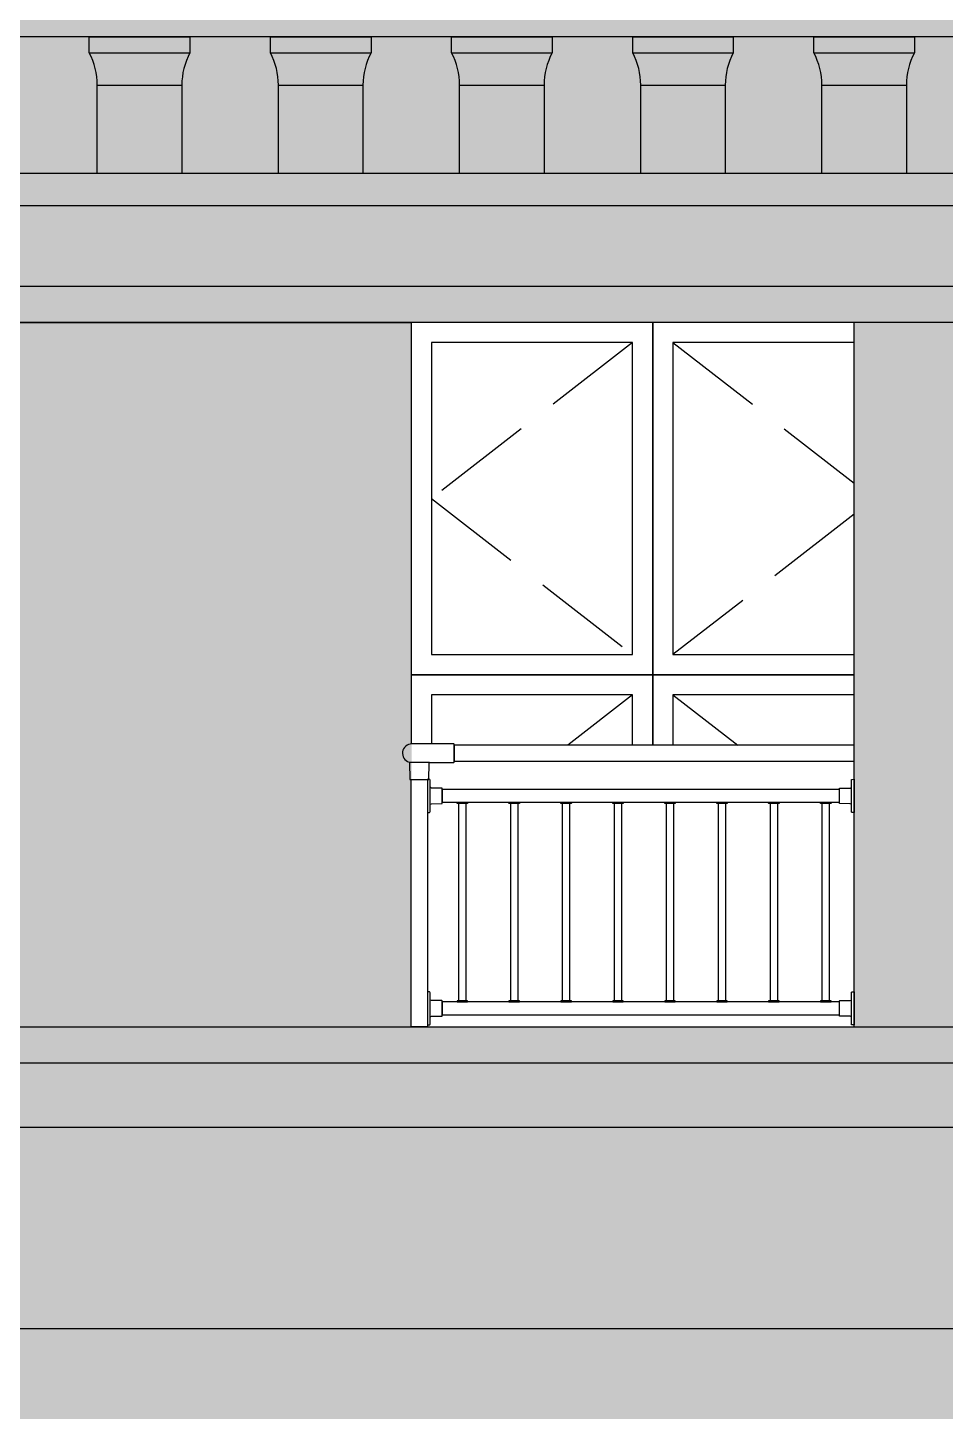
# Model space of a CAD drawing. Extents: x -12446 to 284554, y -295110 to 165007.
# Drawn here: x 20551 to 22830, y -250024 to -246587 of the extents above; entities that cross this region are included whole.
import ezdxf

# ---------------------------------------------------------------- set-up
doc = ezdxf.new("R2010")
doc.units = 0
doc.header["$LTSCALE"] = 1000
doc.linetypes.add('AX-14-E$0$AX-85-M02$0$DASH', pattern=[0.35, 0.25, -0.1])
doc.linetypes.add('AX-14-E$0$DOTE', pattern=[2.4200000000000004, 2, -0.2, 0.02, -0.2])
doc.layers.get('0').update_dxf_attribs({"linetype": 'CONTINUOUS'})
for name, color, linetype in [('A-Anno-Note', 241, 'CONTINUOUS'), ('AX-14-comp-tc$0$AX-T-LMCZ-Z$1$AX-13-E01-E03$0$家具与填充', 251, 'CONTINUOUS'), ('AX-14-comp-tc$0$灰褐色真石漆', 15, 'CONTINUOUS'), ('AX-14-E$0$A-Detl-Fine', 152, 'CONTINUOUS'), ('AX-14-E$0$A-Detl-Medm', 40, 'CONTINUOUS'), ('AX-14-E$0$A-Detl-Patt', 8, 'CONTINUOUS'), ('AX-14-E$0$A-Detl-Thin', 131, 'CONTINUOUS'), ('AX-14-E$0$A-elev-FIXT', 9, 'CONTINUOUS'), ('AX-14-E$0$A-elev-HRAL', 61, 'CONTINUOUS'), ('AX-14-E$0$A-Elev-line1', 53, 'CONTINUOUS'), ('AX-14-E$0$A-Elev-line3', 40, 'CONTINUOUS'), ('AX-14-E$0$栏杆型材', 82, 'CONTINUOUS'), ('AX-14-E$0$阳台栏杆扶手', 82, 'CONTINUOUS')]:
    doc.layers.add(name, color=color, linetype=linetype)
doc.layers.add('AX-14-E$0$A-Grid', color=222, linetype='AX-14-E$0$DOTE', plot=False)
pattern_1 = [(37.50000000000001, (-60483.76636557342, -415276.5949064445), (-1.92003755518086, 58.72958847952108), [0, -46.3296, 0, -51.816, 0, -49.53]), (7.499999999999999, (-60483.76636557342, -415276.5949064445), (53.94279397656031, 86.0190120682025), [0, -24.9936, 0, -41.7576, 0, -16.002]), (327.5, (-60521.25676557343, -415276.5949064445), (94.91908442897494, 0.172462161425484), [0, -15.24, 0, -54.864, 0, -71.628]), (317.5, (-60521.25676557343, -415276.5949064445), (91.62677429667568, 26.75151879086595), [0, -7.62, 0, -35.9664, 0, -41.148])]

# ---------------------------------------------------------------- blocks, each defined once
blk = doc.blocks.new('AX-14-E$0$5S6G45S6G4S6G1S3GS36G4S35G4S56')
at = {"layer": 'AX-14-E$0$A-Detl-Thin'}
for p, q in [((20650.00013281891, 525.000128903368), (20650.00013281891, 212.0484924291959)), ((18549.52685400154, 0.0001289033098146319), (19549.54445777202, -0.05525738530559465))]:
    blk.add_line(p, q, dxfattribs=at)
for points in [[(20650.00013281891, 525.000128903368), (20650.00013281891, 3115.001310887164)], [(19499.54445777202, 1200.00012890331), (19499.54445777202, 1100.000128903368), (19549.54445777202, 1100.000128903426), (19549.54445777132, 645.0001289029024), (19249.54445777202, 645.000128903368)], [(19249.54445777202, 645.000128903368), (13150.00013295593, 645.000128903368)], [(19549.54445777202, 645.0001289029024), (20650.00013281891, 645.0001289029024)], [(19549.54445777202, 525.0001289033098), (13150.00013295593, 525.0001289033098)], [(19249.54445777202, 525.000128903368), (19549.54445777196, 525.000128903368)], [(19549.54445777202, 525.000128903368), (20650.00013281891, 525.000128903368)]]:
    blk.add_lwpolyline(points, dxfattribs=at)
blk = doc.blocks.new('AX-14-E$0$32固定座立面')
at = {"layer": 'AX-14-E$0$栏杆型材', "color": 6, "linetype": 'Continuous'}
blk.add_line((-7.000000000029103, -22.48393362967181), (-7.000000000029103, 22.48393362967181), dxfattribs=at)
blk.add_lwpolyline([(-7.000000000029103, -22.48393363013747, 0.4116598905253932), (-9.973820392653579, -19.48404786120226), (-36.00872653194528, -19.25684467663814, -0.411659890479309), (-36.99999999529972, -18.25688275466382), (-36.99999999529972, 18.25688275466382, -0.411659890479309), (-36.00872653194528, 19.25684467663814), (-9.973820392653579, 19.48404786120226, 0.4116598904800121), (-7.000000000029103, 22.48393362967181), (-7.000000000014551, 39.03737757549971, -0.4116598903650479), (-5.017453071239287, 41.03730142168934), (0, 41.08108807232929), (0, -41.08108807232929), (-5.017453071239287, -41.03730142167478, -0.41165989040972), (-7.000000000014551, -39.03737757517956)], format="xyb", close=True, dxfattribs=at)
blk = doc.blocks.new('AX-14-E$0$4080转角立图')
at = {"layer": 'AX-14-E$0$A-elev-FIXT', "linetype": 'Continuous'}
blk.add_line((25.55522843915969, 41.9922859473736), (-24.30321649741381, 41.9922859473736), dxfattribs=at)
blk.add_lwpolyline([(-25.29782274598256, 42.9517344115302, -0.3271392253384975), (-24.22508311690763, 41.53998265002156), (-23.50000002561137, 0), (23.50000002561137, 0), (24.2073870995082, 40.52617865166394, -0.4091108014680134), (25.70715864608064, 42.00000004569301), (85.25000008335337, 42.00000003812602, 0.4142135623730951), (86.75000008707866, 43.50000004190952), (86.75000008707866, 86.50000009016367, 0.4142135623730951), (85.25000008335337, 88.00000009400537), (-18.75000002095476, 88.00000009400537, 0.8651570106099542)], format="xyb", close=True, dxfattribs=at)
blk = doc.blocks.new('AX-14-E$0$14141415YHTR4H54H56D')
at = {"layer": 'AX-14-E$0$A-Detl-Fine'}
blk.add_lwpolyline([(20099.54445777202, 2900.00012890331), (19599.54445777202, 2900.00012890331), (19599.54445777202, 2125.00012890331), (20099.54445777202, 2125.00012890331)], close=True, dxfattribs=at)
for points in [[(20650.00013281891, 2900.00012890331), (20199.54445777202, 2900.00012890331), (20199.54445777202, 2125.00012890331), (20650.00013281891, 2125.00012890331)], [(20099.54445777202, 1900.000128909771), (20099.54445777202, 2025.00012890331), (19599.54445777202, 2025.00012890331), (19599.54445777202, 1903.000128937711)], [(20650.00013281891, 2025.00012890331), (20199.54445777202, 2025.00012890331), (20199.54445777202, 1900.000128909771)]]:
    blk.add_lwpolyline(points, dxfattribs=at)
at = {"layer": 'AX-14-E$0$A-Detl-Patt', "linetype": 'AX-14-E$0$AX-85-M02$0$DASH'}
for points in [[(20099.54445777202, 2900.00012890331), (19599.54445777202, 2512.50012890331), (20099.54445777202, 2125.00012890331)], [(20199.54445777202, 2900.00012890331), (20650.00013281891, 2550.896980741934)], [(20650.00013281891, 2474.103277064743), (20199.54445777202, 2125.00012890331)], [(20099.54445777202, 2025.00012890331), (19938.25413519971, 1900.000128909771)], [(20199.54445777202, 2025.00012890331), (20360.83478034432, 1900.000128909771)]]:
    blk.add_lwpolyline(points, dxfattribs=at)
at = {"layer": 'AX-14-E$0$A-Detl-Thin'}
for p, q in [((20600.00013281891, 2950.00012890331), (20600.00013281891, 3050.000128903193)), ((20650.00013281891, 2950.00012890331), (20600.00013281891, 2950.00012890331)), ((20600.00013281891, 1100.000128903426), (20600.00013281891, 1200.00012890331)), ((20650.00013281891, 1100.000128903426), (20600.00013281891, 1100.000128903426)), ((20650.00013281891, 525.000128903368), (20650.00013281891, 212.0484924291959))]:
    blk.add_line(p, q, dxfattribs=at)
for points in [[(20650.00013281891, 525.000128903368), (20650.00013281891, 3115.001310887164)], [(20650.00013281891, 2950.00012890331), (20149.54445777202, 2950.00012890331), (20149.54445777202, 2075.00012890331), (20650.00013281891, 2075.00012890331)], [(20149.54445777202, 1900.000128909771), (20149.54445777202, 2075.00012890331), (19549.54445777202, 2075.00012890331), (19549.54445777202, 1902.966136426257)], [(20650.00013281891, 2075.00012890331), (20149.54445777202, 2075.00012890331), (20149.54445777202, 1900.000128909771)], [(19499.54445777202, 1200.00012890331), (19499.54445777202, 1100.000128903368), (19549.54445777202, 1100.000128903426), (19549.54445777132, 645.0001289029024), (19249.54445777202, 645.000128903368)], [(19499.54445777202, 1200.00012890331), (19549.54445777202, 1200.00012890331)], [(19549.54445777219, 1100.000128903426), (20650.00013281891, 1100.000128903426)], [(19249.54445777202, 645.000128903368), (13150.00013295593, 645.000128903368)], [(19549.54445777202, 645.0001289029024), (20650.00013281891, 645.0001289029024)], [(19549.54445777202, 525.0001289033098), (13150.00013295593, 525.0001289033098)], [(19249.54445777202, 525.000128903368), (19549.54445777196, 525.000128903368)], [(19549.54445777202, 525.000128903368), (20650.00013281891, 525.000128903368)]]:
    blk.add_lwpolyline(points, dxfattribs=at)
for points in [[(19499.54445777202, 3050.000128903193), (20650.00013281891, 3050.000128903193), (20650.00013281891, 2950.00012890331), (19499.54445777202, 2950.00012890331)], [(20149.54445777202, 2950.00012890331), (19549.54445777202, 2950.00012890331), (19549.54445777202, 2075.00012890331), (20149.54445777202, 2075.00012890331)], [(19499.54445777202, 1200.00012890331), (20650.00013281891, 1200.00012890331), (20650.00013281891, 1100.000128903426), (19499.54445777202, 1100.000128903426)]]:
    blk.add_lwpolyline(points, close=True, dxfattribs=at)
at = {"layer": 'AX-14-E$0$A-elev-HRAL', "ltscale": 10}
for points in [[(19688.82941400816, 1758.000128905987, -0.4142135623730951), (19689.32941400816, 1757.500128905987), (19689.32941400816, 1755.500128905987, -0.4142135623730951), (19688.82941400816, 1755.000128905987), (19663.82941400816, 1755.000128905987, -0.4142135623730951), (19663.32941400816, 1755.500128905987), (19663.32941400816, 1757.500128905987, -0.4142135623730951), (19663.82941400816, 1758.000128905987)], [(19817.82941400816, 1758.000128905987, -0.4142135623730951), (19818.32941400816, 1757.500128905987), (19818.32941400816, 1755.500128905987, -0.4142135623730951), (19817.82941400816, 1755.000128905987), (19792.82941400816, 1755.000128905987, -0.4142135623730951), (19792.32941400816, 1755.500128905987), (19792.32941400816, 1757.500128905987, -0.4142135623730951), (19792.82941400816, 1758.000128905987)], [(19946.82941400816, 1758.000128905987, -0.4142135623730951), (19947.32941400816, 1757.500128905987), (19947.32941400816, 1755.500128905987, -0.4142135623730951), (19946.82941400816, 1755.000128905987), (19921.82941400816, 1755.000128905987, -0.4142135623730951), (19921.32941400816, 1755.500128905987), (19921.32941400816, 1757.500128905987, -0.4142135623730951), (19921.82941400816, 1758.000128905987)], [(20075.82941400816, 1758.000128905987, -0.4142135623730951), (20076.32941400816, 1757.500128905987), (20076.32941400816, 1755.500128905987, -0.4142135623730951), (20075.82941400816, 1755.000128905987), (20050.82941400816, 1755.000128905987, -0.4142135623730951), (20050.32941400816, 1755.500128905987), (20050.32941400816, 1757.500128905987, -0.4142135623730951), (20050.82941400816, 1758.000128905987)], [(20204.82941400816, 1758.000128905987, -0.4142135623730951), (20205.32941400816, 1757.500128905987), (20205.32941400816, 1755.500128905987, -0.4142135623730951), (20204.82941400816, 1755.000128905987), (20179.82941400816, 1755.000128905987, -0.4142135623730951), (20179.32941400816, 1755.500128905987), (20179.32941400816, 1757.500128905987, -0.4142135623730951), (20179.82941400816, 1758.000128905987)], [(20333.82941400816, 1758.000128905987, -0.4142135623730951), (20334.32941400816, 1757.500128905987), (20334.32941400816, 1755.500128905987, -0.4142135623730951), (20333.82941400816, 1755.000128905987), (20308.82941400816, 1755.000128905987, -0.4142135623730951), (20308.32941400816, 1755.500128905987), (20308.32941400816, 1757.500128905987, -0.4142135623730951), (20308.82941400816, 1758.000128905987)], [(20462.82941400816, 1758.000128905987, -0.4142135623730951), (20463.32941400816, 1757.500128905987), (20463.32941400816, 1755.500128905987, -0.4142135623730951), (20462.82941400816, 1755.000128905987), (20437.82941400816, 1755.000128905987, -0.4142135623730951), (20437.32941400816, 1755.500128905987), (20437.32941400816, 1757.500128905987, -0.4142135623730951), (20437.82941400816, 1758.000128905987)], [(20591.82941400816, 1758.000128905987, -0.4142135623730951), (20592.32941400816, 1757.500128905987), (20592.32941400816, 1755.500128905987, -0.4142135623730951), (20591.82941400816, 1755.000128905987), (20566.82941400816, 1755.000128905987, -0.4142135623730951), (20566.32941400816, 1755.500128905987), (20566.32941400816, 1757.500128905987, -0.4142135623730951), (20566.82941400816, 1758.000128905987)], [(19688.82941400816, 1262.00012890331, 0.4142135623730951), (19689.32941400816, 1262.50012890331), (19689.32941400816, 1264.50012890331, 0.4142135623730951), (19688.82941400816, 1265.00012890331), (19663.82941400816, 1265.00012890331, 0.4142135623730951), (19663.32941400816, 1264.50012890331), (19663.32941400816, 1262.50012890331, 0.4142135623730951), (19663.82941400816, 1262.00012890331)], [(19817.82941400816, 1262.00012890331, 0.4142135623730951), (19818.32941400816, 1262.50012890331), (19818.32941400816, 1264.50012890331, 0.4142135623730951), (19817.82941400816, 1265.00012890331), (19792.82941400816, 1265.00012890331, 0.4142135623730951), (19792.32941400816, 1264.50012890331), (19792.32941400816, 1262.50012890331, 0.4142135623730951), (19792.82941400816, 1262.00012890331)], [(19946.82941400816, 1262.00012890331, 0.4142135623730951), (19947.32941400816, 1262.50012890331), (19947.32941400816, 1264.50012890331, 0.4142135623730951), (19946.82941400816, 1265.00012890331), (19921.82941400816, 1265.00012890331, 0.4142135623730951), (19921.32941400816, 1264.50012890331), (19921.32941400816, 1262.50012890331, 0.4142135623730951), (19921.82941400816, 1262.00012890331)], [(20075.82941400816, 1262.00012890331, 0.4142135623730951), (20076.32941400816, 1262.50012890331), (20076.32941400816, 1264.50012890331, 0.4142135623730951), (20075.82941400816, 1265.00012890331), (20050.82941400816, 1265.00012890331, 0.4142135623730951), (20050.32941400816, 1264.50012890331), (20050.32941400816, 1262.50012890331, 0.4142135623730951), (20050.82941400816, 1262.00012890331)], [(20204.82941400816, 1262.00012890331, 0.4142135623730951), (20205.32941400816, 1262.50012890331), (20205.32941400816, 1264.50012890331, 0.4142135623730951), (20204.82941400816, 1265.00012890331), (20179.82941400816, 1265.00012890331, 0.4142135623730951), (20179.32941400816, 1264.50012890331), (20179.32941400816, 1262.50012890331, 0.4142135623730951), (20179.82941400816, 1262.00012890331)], [(20333.82941400816, 1262.00012890331, 0.4142135623730951), (20334.32941400816, 1262.50012890331), (20334.32941400816, 1264.50012890331, 0.4142135623730951), (20333.82941400816, 1265.00012890331), (20308.82941400816, 1265.00012890331, 0.4142135623730951), (20308.32941400816, 1264.50012890331), (20308.32941400816, 1262.50012890331, 0.4142135623730951), (20308.82941400816, 1262.00012890331)], [(20462.82941400816, 1262.00012890331, 0.4142135623730951), (20463.32941400816, 1262.50012890331), (20463.32941400816, 1264.50012890331, 0.4142135623730951), (20462.82941400816, 1265.00012890331), (20437.82941400816, 1265.00012890331, 0.4142135623730951), (20437.32941400816, 1264.50012890331), (20437.32941400816, 1262.50012890331, 0.4142135623730951), (20437.82941400816, 1262.00012890331)], [(20591.82941400816, 1262.00012890331, 0.4142135623730951), (20592.32941400816, 1262.50012890331), (20592.32941400816, 1264.50012890331, 0.4142135623730951), (20591.82941400816, 1265.00012890331), (20566.82941400816, 1265.00012890331, 0.4142135623730951), (20566.32941400816, 1264.50012890331), (20566.32941400816, 1262.50012890331, 0.4142135623730951), (20566.82941400816, 1262.00012890331)]]:
    blk.add_lwpolyline(points, format="xyb", close=True, dxfattribs=at)
for points in [[(19666.82941400816, 1265.00012890331), (19685.82941400816, 1265.00012890331), (19685.82941400816, 1755.000128905987), (19666.82941400816, 1755.000128905987)], [(19795.82941400816, 1265.00012890331), (19814.82941400816, 1265.00012890331), (19814.82941400816, 1755.000128905987), (19795.82941400816, 1755.000128905987)], [(19924.82941400816, 1265.00012890331), (19943.82941400816, 1265.00012890331), (19943.82941400816, 1755.000128905987), (19924.82941400816, 1755.000128905987)], [(20053.82941400816, 1265.00012890331), (20072.82941400816, 1265.00012890331), (20072.82941400816, 1755.000128905987), (20053.82941400816, 1755.000128905987)], [(20182.82941400816, 1265.00012890331), (20201.82941400816, 1265.00012890331), (20201.82941400816, 1755.000128905987), (20182.82941400816, 1755.000128905987)], [(20311.82941400816, 1265.00012890331), (20330.82941400816, 1265.00012890331), (20330.82941400816, 1755.000128905987), (20311.82941400816, 1755.000128905987)], [(20440.82941400816, 1265.00012890331), (20459.82941400816, 1265.00012890331), (20459.82941400816, 1755.000128905987), (20440.82941400816, 1755.000128905987)], [(20569.82941400816, 1265.00012890331), (20588.82941400816, 1265.00012890331), (20588.82941400816, 1755.000128905987), (20569.82941400816, 1755.000128905987)]]:
    blk.add_lwpolyline(points, close=True, dxfattribs=at)
at = {"layer": 'AX-14-E$0$栏杆型材'}
for points in [[(19549.54445777202, 1815.000128843705), (19589.54445777202, 1815.000128843705), (19589.54445777202, 1200.00012890331), (19549.54445777202, 1200.00012890331)], [(20613.00013282368, 1790.00012890331), (19626.5444577673, 1790.00012890331), (19626.5444577673, 1758.00012890331), (20613.00013282368, 1758.00012890331)], [(20613.00013282368, 1262.00012890331), (19626.5444577673, 1262.00012890331), (19626.5444577673, 1230.00012890331), (20613.00013282368, 1230.00012890331)]]:
    blk.add_lwpolyline(points, close=True, dxfattribs=at)
at = {"layer": 'AX-14-E$0$阳台栏杆扶手'}
blk.add_lwpolyline([(19656.29445785898, 1860.000128909771), (20650.00013281891, 1860.00012890331), (20650.00013281891, 1900.00012890331), (19656.29445785898, 1900.000128909771)], close=True, dxfattribs=at)
at = {"layer": 'AX-14-E$0$A-elev-HRAL'}
for name, p in [('AX-14-E$0$4080转角立图', (19569.54445777202, 1815.000128843705)), ('AX-14-E$0$32固定座立面', (20650.00013281891, 1774.00012890331)), ('AX-14-E$0$32固定座立面', (20650.00013281891, 1246.00012890331))]:
    blk.add_blockref(name, p, dxfattribs=at)
at = {"layer": 'AX-14-E$0$A-elev-HRAL', "extrusion": (0, 0, -1), "zscale": -1}
for p in [(-19589.54445777202, 1774.00012890331), (-19589.54445777202, 1246.00012890331)]:
    blk.add_blockref('AX-14-E$0$32固定座立面', p, dxfattribs=at)
blk = doc.blocks.new('AX-14-E$0$A$C124B0E8F')
blk.add_wipeout([(10700.000301317556, 2263.161154782174), (10700.000301317556, 2173.1611585812716), (10600.000301317572, 2173.1611585812716), (10600.000301317572, 2013.1611585813262), (10650.00030131754, 2013.1611585812316), (10650.000301310152, 1558.1606074524389), (10600.000301317908, 1558.1606074524389), (10600.00201628769, 1163.1607558044925), (10650.002016287322, 1163.1611206919588), (10650.000629716344, 1063.1609382356983), (24050.00041217988, 1063.1609382356983), (24050.000363165265, 1163.1605733480137), (24100.00030115564, 1163.1605733480137), (24100.00030115564, 1513.1606074524389), (24050.0003011546, 1513.1606074524389), (24050.00030115457, 2013.1611585812316), (24100.000301154585, 2013.1611585812316), (24100.000301154585, 2173.1611585812716), (24000.000301154603, 2173.1611585812716), (24000.000301154603, 2263.161154782174)]).dxf.layer = 'AX-14-E$0$A-Detl-Thin'
at = {"layer": 'AX-14-E$0$A-Detl-Medm'}
for p, q in [((10700.00030131757, 2263.161154782167), (24000.00030115459, 2263.161154782167)), ((24000.00030115459, 2173.161158581264), (10700.00030131757, 2173.161158581264)), ((24050.00030115459, 2013.161158581264), (10650.00030131757, 2013.161158581264)), ((24050.00030115459, 1513.160607452446), (10650.00030131757, 1513.160607452446))]:
    blk.add_line(p, q, dxfattribs=at)
blk = doc.blocks.new('AX-14-E$0$A$C2ECB7205')
blk.add_wipeout([(20219.3869767444, 3904.8158065800417), (20219.386976744398, 3814.8158065800308), (20169.486616307164, 3814.8158065800308), (20169.486616307193, 3734.8158065800053), (20156.62222290679, 3734.8158065800126), (20079.486616307076, 3414.8158065802454), (20029.486616307076, 3414.8158065802454), (20029.486616307062, 3374.8158065802327), (20009.486616306902, 3294.815806580278), (19989.486616307066, 3074.8158065797616), (20049.48661630718, 3074.8158065797616), (20049.48661630719, 2994.8158065800108), (19919.538089362304, 2994.8158065800108), (19919.48661630718, 2794.815806580018), (20044.486616306818, 2794.815806580018), (20044.486616306818, 2704.81580658028), (19994.486616328235, 2704.81580658028), (19994.486616328235, 2534.8158065801763), (19944.48661632824, 2374.815806570994), (19944.48661632824, 2004.815806580711), (19894.486617251903, 2004.815806580711), (19894.486617251903, 1854.8158065807147), (19819.537531914582, 1854.8158065796852), (19819.49549345162, 380.0002307862287), (19994.49149016029, 379.9952426623695), (19994.48892492329, 290.00024256304096), (19944.491490160428, 290.00024256304096), (19943.613761247132, 240.00038106035936), (19894.491490160428, 240.00038106035936), (19894.491490160428, 0.0003810603502643062), (19144.491490171982, 0.0003810603502643062), (19144.491490171982, 240.00038106035936), (19094.49149017188, 240.00038106035936), (19094.491490171844, 290.00038106035754), (19044.491490171986, 290.00038106035754), (19044.491490171986, 380.00038106036845), (19219.445448417762, 380.00038106036845), (19219.42237876633, 1854.806419937202), (19144.48661537336, 1854.8158065807147), (19144.486615373396, 2004.815806580711), (19094.486616297472, 2004.815806580711), (19094.486616297472, 2375.4409156209986), (19044.486616297407, 2534.8158065802436), (19044.486616297407, 2704.81580658028), (10583.484782494637, 2705.0002307861996), (10722.243283983373, 3725.000383002276), (10772.243283983371, 3725.000383002276), (10772.243283983371, 3825.0003830022724), (10822.243283983371, 3825.0003830022724), (10822.243283983371, 3904.8158065800417)]).translate(0, 0, -4.88483072430261e-09).dxf.layer = 'AX-14-E$0$A-Detl-Thin'
at = {"layer": 'AX-14-E$0$A-Elev-line1'}
for p, q in [((12324.53808936229, 3374.815806580009, -4.88483072430261e-09), (12574.53808936229, 3374.815806580009, -4.88483072430261e-09)), ((12774.53808936229, 3374.815806580009, -4.88483072430261e-09), (13024.53808936229, 3374.815806580009, -4.88483072430261e-09)), ((13224.53808936229, 3374.815806580009, -4.88483072430261e-09), (13474.53808936229, 3374.815806580009, -4.88483072430261e-09)), ((13674.53808936229, 3374.815806580009, -4.88483072430261e-09), (13924.53808936229, 3374.815806580009, -4.88483072430261e-09)), ((14124.53808936229, 3374.815806580009, -4.88483072430261e-09), (14374.53808936229, 3374.815806580009, -4.88483072430261e-09)), ((12344.53808936229, 3294.815806580009, -4.88483072430261e-09), (12554.53808936229, 3294.815806580009, -4.88483072430261e-09)), ((12794.53808936218, 3294.815806580009, -4.88483072430261e-09), (13004.53808936229, 3294.815806580009, -4.88483072430261e-09)), ((13244.53808936218, 3294.815806580009, -4.88483072430261e-09), (13454.53808936229, 3294.815806580009, -4.88483072430261e-09)), ((13694.53808936229, 3294.815806580009, -4.88483072430261e-09), (13904.53808936229, 3294.815806580009, -4.88483072430261e-09)), ((14144.53808936229, 3294.815806580009, -4.88483072430261e-09), (14354.53808936206, 3294.815806580009, -4.88483072430261e-09))]:
    blk.add_line(p, q, dxfattribs=at)
at = {"layer": 'AX-14-E$0$A-Elev-line1', "elevation": -4.88483072430261e-09}
for points in [[(12344.53808936229, 3294.815806580009, 0.1231056256176008), (12324.53808936229, 3374.815806580009), (12324.53808936229, 3414.815806580009), (12574.53808936229, 3414.815806580009), (12574.53808936229, 3374.815806580009, 0.1231056256176225), (12554.53808936229, 3294.815806580009), (12554.53808936229, 3074.815806579776), (12344.53808936229, 3074.815806579776)], [(12794.53808936218, 3294.815806580009, 0.1231056256176008), (12774.53808936229, 3374.815806580009), (12774.53808936229, 3414.815806580009), (13024.53808936229, 3414.815806580009), (13024.53808936229, 3374.815806580009, 0.1231056256176225), (13004.53808936229, 3294.815806580009), (13004.53808936229, 3074.815806579776), (12794.53808936218, 3074.815806579776)], [(13244.53808936218, 3294.815806580009, 0.1231056256176008), (13224.53808936229, 3374.815806580009), (13224.53808936229, 3414.815806580009), (13474.53808936229, 3414.815806580009), (13474.53808936229, 3374.815806580009, 0.1231056256176225), (13454.53808936229, 3294.815806580009), (13454.53808936229, 3074.815806579776), (13244.53808936218, 3074.815806579776)], [(13694.53808936229, 3294.815806580009, 0.1231056256176008), (13674.53808936229, 3374.815806580009), (13674.53808936229, 3414.815806580009), (13924.53808936229, 3414.815806580009), (13924.53808936229, 3374.815806580009, 0.1231056256176225), (13904.53808936229, 3294.815806580009), (13904.53808936229, 3074.815806579776), (13694.53808936229, 3074.815806579776)], [(14144.53808936229, 3294.815806580009, 0.1231056256176008), (14124.53808936229, 3374.815806580009), (14124.53808936229, 3414.815806580009), (14374.53808936229, 3414.815806580009), (14374.53808936229, 3374.815806580009, 0.1231056256176225), (14354.53808936206, 3294.815806580009), (14354.53808936206, 3074.815806579776), (14144.53808936229, 3074.815806579776)]]:
    blk.add_lwpolyline(points, format="xyb", close=True, dxfattribs=at)
at = {"layer": 'AX-14-E$0$A-Elev-line3'}
for p, q in [((19919.53808936229, 3414.815806580242, -4.88483072430261e-09), (10666.39806302925, 3414.815806580242, -4.88483072430261e-09)), ((19919.53808936229, 3074.815806580009, -4.88483072430261e-09), (10899.28471700576, 3074.815806580009, -4.88483072430261e-09)), ((19919.48661630717, 2994.815806580009, -4.88483072430261e-09), (10945.47273854105, 2994.815806580009, -4.88483072430261e-09)), ((19919.53808936229, 2794.815806580009, -4.88483072430261e-09), (10595.70308920802, 2794.815806580009, -4.88483072430261e-09)), ((20044.48661630682, 2704.815806580242, -4.88483072430261e-09), (10683.45618202531, 2704.815806580242, -4.88483072430261e-09))]:
    blk.add_line(p, q, dxfattribs=at)
blk = doc.blocks.new('AX-14-comp-tc')
at = {"layer": 'AX-14-comp-tc$0$AX-T-LMCZ-Z$1$AX-13-E01-E03$0$家具与填充'}
h = blk.add_hatch(dxfattribs=at)
h.set_pattern_fill('AR-SAND', color=256, scale=24)
h.set_pattern_definition(pattern_1)
h.paths.add_polyline_path([(8252.541649787774, -252541.8819820888), (8252.541649788007, -252631.8819820888), (8302.442010225117, -252632.066560489), (8302.442010225117, -252712.0665604891), (8315.233634426579, -252712.066560489), (8392.442010225117, -253032.0664102147), (17806.84281679973, -253032.0665604888), (17876.22553732418, -253652.0664102149), (17735.61423819637, -253652.0665604891), (17573.95616282322, -253372.0665604891), (8422.442010225117, -253372.0665604893), (8422.442010225117, -253452.0665604891), (8552.442010225117, -253452.0664102149), (8552.442010225117, -253652.0664102149), (8428.702790466923, -253652.0665604891), (8428.702790466923, -253742.0665604888), (8478.702790445503, -253742.0665604888), (17888.66652220706, -253743.518871419), (17940.13815930797, -254121.8818337927), (18759.22901397021, -254121.8818337927), (18810.9233292405, -253741.8819860087), (28271.92867487235, -253742.0665604888), (28271.92867487235, -253652.0665604891), (28146.98014792785, -253652.0665604891), (28146.98014792785, -253452.0665604891), (28276.92867487282, -253452.0664102149), (28276.92867487282, -253372.0664102152), (19130.81545487544, -253372.0665604891), (18969.15737950229, -253652.0665604891), (18813.58541061994, -253652.0665604891), (18897.92880089892, -253032.0665604888), (28306.92867487259, -253032.0664102147), (28384.06428147233, -252712.0664102149), (28396.92867487282, -252712.0665604891), (28396.92867487282, -252632.0665604891), (28446.82903530993, -252632.0665604891), (28446.82903530993, -252542.0665604891), (19149.67920130104, -252541.8818163721), (19149.68446015738, -252421.8818337927), (17549.68797197714, -252421.8818337927), (17549.6827131208, -252542.0665604891)])
h = blk.add_hatch(dxfattribs=at)
h.set_pattern_fill('AR-SAND', color=256, scale=24)
h.set_pattern_definition(pattern_1)
h.paths.add_polyline_path([(8442.442010225117, -253032.0664102147), (8442.442010225117, -253072.0665604888), (8462.44201022535, -253152.0664102149), (8482.442010225117, -253372.0664102138), (17573.95616282322, -253372.0665604891), (17735.61423819637, -253652.0665604891), (17891.18620707872, -253652.0665604891), (17806.84281679973, -253032.0665604888)])
edge = h.paths.add_edge_path()
edge.add_line((28256.92867487259, -253032.0665604888), (28256.92867487262, -253072.0665604888))
edge.add_line((28256.92867487259, -253072.0665604888), (28236.92867487244, -253152.0664102149))
edge.add_line((28236.92867487259, -253152.0664102149), (28216.9286748727, -253372.0664102152))
edge.add_line((28216.92867487259, -253372.0664102152), (19130.81545487547, -253372.0665604891))
edge.add_line((19130.81545487544, -253372.0665604891), (18969.15737950217, -253652.0665604891))
edge.add_line((18969.15737950229, -253652.0665604891), (18813.58541062, -253652.0665604891))
edge.add_line((18813.58541061994, -253652.0665604891), (18897.92880089897, -253032.0665604888))
edge.add_line((18897.92880089892, -253032.0665604888), (28286.06882723187, -253032.0665604854))
h = blk.add_hatch(dxfattribs=at)
h.set_pattern_fill('AR-SAND', color=256, scale=24)
h.set_pattern_definition([(37.50000000000001, (-86572.63727747524, -326606.2126952698), (-1.92003755518086, 58.72958847952108), [0, -46.3296, 0, -51.816, 0, -49.53]), (7.499999999999999, (-86572.63727747524, -326606.2126952698), (53.94279397656031, 86.0190120682025), [0, -24.9936, 0, -41.7576, 0, -16.002]), (327.5, (-86610.12767747525, -326606.2126952698), (94.91908442897494, 0.172462161425484), [0, -15.24, 0, -54.864, 0, -71.628]), (317.5, (-86610.12767747525, -326606.2126952698), (91.62677429667568, 26.75151879086595), [0, -7.62, 0, -35.9664, 0, -41.148])])
h.paths.add_polyline_path([(8478.702790445503, -253742.0665604888), (8477.44201020393, -253912.0664102146), (8514.69657850251, -253988.2368576273), (8527.442184651125, -254071.7538557), (8527.44201020393, -254442.0664102142), (8577.44200928029, -254442.0664102142), (8577.44200928029, -254592.0664102142), (8652.391094617633, -254592.0664102153), (8652.391068423487, -255491.8819860087), (1002.391094686551, -255491.8819860087), (1002.391094686551, -255591.8819860086), (1022.391094686551, -255591.8819860086), (1022.391094686551, -255691.8819740865), (1072.391109687829, -255691.8819740865), (1222.391094686551, -256321.8819860086), (1272.391094686551, -256321.8819860086), (1272.391094686551, -256591.8819859418), (1252.391080968169, -256591.8819859414), (1252.391080968169, -256691.88198594), (6902.391072859842, -256691.88198594), (6902.391072859842, -256646.8812060526), (8252.541649787774, -256646.8812060526), (8252.387571967527, -268242.0665604891), (8851.970065954694, -268241.8804672961), (8851.970065954694, -266536.8804672965), (10050.68638493499, -266536.8804672965), (10050.68638493499, -268686.8804672965), (10151.10741875076, -268686.8804672965), (10151.10741875076, -266536.8804672965), (11352.39109977041, -266536.8804672965), (11352.39109977041, -268241.8804672961), (13852.39109482043, -268241.8804672961), (13852.39682763381, -256691.8822025585), (22902.39105995675, -256691.8822025519), (22926.11310842487, -266276.8819860087), (22900.94450187806, -266276.8819860084), (22901.26328666282, -268241.8804672958), (25152.38705283971, -268241.8804672961), (25152.38699696408, -256691.8825560538), (28052.39103885586, -256691.8825560538), (28052.75779278678, -256646.8819760467), (29952.39109509517, -256646.8819959717), (29952.39109509517, -256689.2827172552), (35452.39112271331, -256689.2800792456), (35452.39107599747, -256591.8819800339), (35402.39108326597, -256591.8819800338), (35402.39107245006, -256321.8819698274), (35452.39108006409, -256321.8819711794), (35602.39105912283, -255691.8819711794), (35652.39108166503, -255691.8819711795), (35652.39212232488, -255591.8814656923), (35702.39106792616, -255591.8819860087), (35702.39106792616, -255491.8819860087), (30302.39107866501, -255491.8819860087), (28046.93755201725, -255491.8819860087), (28046.9219124034, -254592.0664104595), (28121.92867581741, -254592.0664104595), (28121.92867581741, -254442.0664102142), (28171.92867489377, -254442.0664102142), (28171.92850044681, -254071.7538557), (28184.67410659519, -253988.2368576273), (28221.92867489377, -253912.0664102146), (28221.92867489377, -253742.0664102147), (27271.92867486304, -253742.0664102147), (18810.9233292405, -253741.8819860087), (18759.22901397021, -254121.8818337927), (17940.13815930797, -254121.8818337927), (17888.66652220706, -253743.518871419)])
h.paths.add_polyline_path([(1852.394621507585, -255691.8819740865), (3101.094290623063, -255691.8819740865), (3302.387411180738, -256591.8807588942), (1852.394621507585, -256591.8807588942)], flags=16)
h.paths.add_polyline_path([(4102.39109475803, -255691.8819312666), (5602.391099751781, -255691.8819312666), (5602.391099751781, -256591.8819859417), (4102.39109475803, -256591.8819859417)], flags=16)
h.paths.add_polyline_path([(9602.391094818566, -254911.8810260835), (10602.39058339488, -254911.8810260835), (10602.39058339488, -255491.8819860087), (9602.391094818566, -255491.8819860087)], flags=16)
h.paths.add_polyline_path([(9602.38542753979, -257761.8801072679), (10602.38515902622, -257761.8801072679), (10602.39114985833, -256691.8822025552), (9602.39141837167, -256691.8822025552)], flags=16)
h.paths.add_polyline_path([(9602.38542753979, -257761.8801072679), (10602.38503757105, -257761.8801072679), (10602.38503757105, -259361.8810671931), (9602.38542753979, -259361.8810671931)], flags=16)
h.paths.add_polyline_path([(10602.38503757105, -260711.8801072679), (9602.391094818799, -260711.8801072679), (9602.391094818799, -262311.8810671931), (10602.38503757105, -262311.8810671931)], flags=16)
h.paths.add_polyline_path([(9602.391094818799, -262311.8810671931), (10602.3910948188, -262311.8810671931), (10602.39373987479, -263586.8810671966), (9602.393739874795, -263586.8810671966)], flags=16)
h.paths.add_polyline_path([(9602.396640642633, -263586.8810671966), (10602.39083910672, -263586.8810671966), (10602.39083910672, -265186.8820271218), (9602.396640642633, -265186.8820271218)], flags=16)
h.paths.add_polyline_path([(8652.391094617633, -266136.8820651444), (11552.39109471915, -266136.8820651444), (11552.39109471915, -266236.8820651444), (8652.391094617633, -266236.8820651444)], flags=16)
h.paths.add_polyline_path([(26102.39160615517, -254911.8810260835), (27102.39109473149, -254911.8810260835), (27102.39109473149, -255491.8819860087), (26102.39160615517, -255491.8819860087)], flags=16)
h.paths.add_polyline_path([(24302.22488917547, -266726.8819860087), (25002.55026139603, -266726.8819860087), (25000.9446581592, -268076.8804672961), (24301.2631303862, -268076.8804672961)], flags=16)
h.paths.add_polyline_path([(31998.27289866665, -255691.8819067876), (30498.2728936729, -255691.8819067876), (30498.2728936729, -256591.8819614627), (31998.27289866665, -256591.8819614627)], flags=16)
h.paths.add_polyline_path([(34152.39109967728, -256591.8819859417), (32805.23363442658, -256591.8819859417), (33002.39105843063, -255691.8819740865), (34152.39109967728, -255691.8819740865)], flags=16)
h.paths.add_polyline_path([(9602.393739874795, -265186.8820271218), (10602.39373987479, -265186.8820271218), (10602.39093289184, -266136.8820171083), (9602.391256444942, -266136.8820171083)], flags=16)
edge = h.paths.add_edge_path(flags=17)
edge.add_line((9602.39125054804, -253742.0665604888), (9602.391094818566, -254911.6941790598))
edge.add_line((9602.391094818566, -254911.6941790598), (10602.39109481857, -254911.6941790598))
edge.add_line((10602.39109481857, -254911.6941790598), (10602.39669568217, -253742.0665604888))
edge.add_line((10602.39669568217, -253742.0665604888), (9602.396695682168, -253742.0665604888))
edge.add_line((9602.391094818799, -259361.8810671931), (10602.39114985833, -259361.8810671931))
edge.add_line((10602.39114985833, -259361.8810671931), (10602.38532080277, -260711.8801072679))
edge.add_line((10602.38532080277, -260711.8801072679), (9602.385265763238, -260711.8801072679))
edge.add_line((9602.385265763238, -260711.8801072679), (9602.391094818799, -259391.8810671931))
edge.add_line((13852.39109482043, -253742.0665604888), (13852.39109482043, -255491.8819860087))
edge.add_line((13852.39109482043, -255491.8819860087), (22452.39109468003, -255491.8819860087))
edge.add_line((22452.39109468003, -255491.8819860087), (22452.39109468003, -253741.8819860087))
edge.add_line((22452.39109468003, -253741.8819860087), (18810.9233292405, -253741.8819860087))
edge.add_line((18810.9233292405, -253741.8819860087), (18759.22901397021, -254121.8818337927))
edge.add_line((18759.22901397021, -254121.8818337927), (17940.13815930797, -254121.8818337927))
edge.add_line((17940.13815930797, -254121.8818337927), (17888.66652220706, -253743.518871419))
edge.add_line((17888.66652220706, -253743.518871419), (13852.39109482037, -253741.8819860087))
edge.add_line((26102.38525540623, -253742.0665604888), (26102.39145909375, -254911.8810260835))
edge.add_line((26102.39145909375, -254911.8810260835), (27102.39175321659, -254911.8810260835))
edge.add_line((27102.39175321659, -254911.8810260835), (27102.38554952908, -253742.0665604888))
edge.add_line((27102.38554952908, -253742.0665604888), (26102.38554952908, -253742.0665604888))
h = blk.add_hatch(dxfattribs=at)
h.set_pattern_fill('AR-SAND', color=256, scale=24)
h.set_pattern_definition(pattern_1)
h.paths.add_polyline_path([(14652.39109481717, -253741.8819860087), (14652.39109481717, -255491.8819860087), (15552.3910948188, -255491.8819860087), (15552.3910948188, -254836.8819860087), (15802.42639389061, -254836.8819860087), (15802.59519058638, -253743.1969122402)])
h.paths.add_polyline_path([(20351.91781736244, -253743.518871419), (21351.93541963314, -253743.518871419), (21351.93541963314, -255491.8819860087), (20351.91781736244, -255491.8819860087)])
edge = h.paths.add_edge_path()
edge.add_line((17602.42639389061, -253743.4027885852), (17602.42639389061, -254836.8819860087))
edge.add_line((17602.42639389061, -254836.8819860087), (19102.42648467679, -254836.8819860087))
edge.add_line((19102.42648467663, -254836.8819860087), (19102.42648467663, -253741.8819860087))
edge.add_line((19102.42648467663, -253741.8819860087), (18810.92332924045, -253741.8819860087))
edge.add_line((18810.9233292405, -253741.8819860087), (18759.22901397021, -254121.8818337927))
edge.add_line((18759.22901397021, -254121.8818337927), (17940.13815930791, -254121.8818337927))
edge.add_line((17940.13815930797, -254121.8818337927), (17888.66652220703, -253743.518871419))
edge.add_line((17888.66652220706, -253743.518871419), (17602.42639389058, -253743.518871419))
at = {"layer": 'AX-14-comp-tc$0$灰褐色真石漆'}
h = blk.add_hatch(dxfattribs=at)
h.set_pattern_fill('离散材料', color=256, scale=50)
h.set_pattern_definition([(0, (-60267.76636557342, -415132.5949064445), (132, 228), [12, -201, 9, -87, 18, -213]), (10, (-60324.76636557342, -415009.5949064445), (80.67613670150445, 285.3442849732936), [20.99999999999961, -50.99999999999921, 26.99999999999961, -158.9999999999968, 14.9999999999998, -197.9999999999968]), (20, (-60354.76636557342, -415105.5949064445), (133.4709535592092, 220.9762533757766), [24, -165, 21, -123, 15, -96]), (29.99999999999999, (-60267.76636557342, -415123.5949064445), (-21.96925639128059, 254.0518682742054), [15, -99, 12, -147, 9, -195]), (40, (-60351.76636557342, -415057.5949064445), (33.83591731976973, 216.3703554074118), [11.9999999999998, -131.9999999999968, 8.999999999999803, -83.99999999999842, 23.99999999999961, -152.9999999999968]), (49.99999999999999, (-60306.76636557342, -415165.5949064445), (-80.24786473477874, 235.733494025581), [6, -111, 15, -183, 18, -93]), (59.99999999999999, (-60297.76636557342, -415144.5949064445), (-99.47302994931883, 223.7076581449592), [15, -123, 6, -144, 12, -111]), (70, (-60330.76636557342, -415180.5949064445), (-109.8922702303704, 215.5868477983183), [8.999999999999803, -56.9999999999992, 17.99999999999961, -95.99999999999842, 11.9999999999998, -131.9999999999968]), (80, (-60315.76636557342, -415003.5949064445), (-208.5653438188234, 164.7194504535999), [20.99999999999961, -131.9999999999968, 8.999999999999803, -155.9999999999968, 17.99999999999961, -146.9999999999968]), (90, (-60297.76636557342, -415132.5949064445), (-264, 111), [18, -93, 12, -183, 6, -186]), (99.99999999999993, (-60345.76636557342, -415039.5949064445), (-247.9714589557226, 145.145291151213), [20.99999999999999, -117, 17.99999999999999, -95.99999999999997, 20.99999999999999, -218.9999999999999]), (110, (-60366.76636557342, -415210.5949064445), (-240.4403417043912, 81.69113832647703), [24, -78, 12, -159, 18, -174]), (120, (-60447.76636557342, -415174.5949064445), (-286.6499444855586, 28.49226783578576), [14.9999999999998, -200.9999999999968, 17.99999999999961, -92.99999999999842, 20.99999999999961, -122.9999999999984]), (130, (-60381.76636557342, -415240.5949064445), (-279.1077671106385, 71.26608126250224), [9, -66, 12, -129, 24, -168]), (140, (-60471.76636557342, -415000.5949064445), (-220.5968515658284, -34.20568782006698), [18, -108, 21, -93, 12, -126]), (150, (-60222.76636557342, -415258.5949064445), (-204.8249722427793, -120.7672585833788), [12, -84, 24, -186, 21, -171]), (160, (-60420.76636557342, -415090.5949064445), (-237.9010738302391, -162.4286891851902), [17.99999999999961, -125.9999999999984, 14.9999999999998, -113.9999999999984, 11.9999999999998, -182.9999999999968]), (170, (-60402.76636557342, -415162.5949064445), (-215.6440470452878, -169.1231651014422), [26.99999999999961, -98.99999999999842, 17.99999999999961, -134.9999999999968, 23.99999999999961, -131.9999999999968])])
edge = h.paths.add_edge_path()
edge.add_line((26102.38525540623, -253742.0665604888), (26102.39145909375, -254911.8810260835))
edge.add_line((26102.39145909375, -254911.8810260835), (27102.39175321642, -254911.8810260835))
edge.add_line((27102.39175321659, -254911.8810260835), (27102.38554952908, -253742.0665604888))
edge.add_line((27102.38554952908, -253742.0665604888), (26102.38554952908, -253742.0665604888))
edge.add_line((9602.39125054804, -253742.0665604888), (9602.391094818668, -254911.6941790598))
edge.add_line((9602.391094818566, -254911.6941790598), (10602.39109481857, -254911.6941790598))
edge.add_line((10602.39109481857, -254911.6941790598), (10602.39669568207, -253742.0665604888))
edge.add_line((10602.39669568217, -253742.0665604888), (9602.396695682168, -253742.0665604888))
blk = doc.blocks.new('AX-14-E')
at = {"layer": 'AX-14-E$0$A-Grid'}
blk.add_line((-714.3520351273473, -249504.4103259706), (39369.13211807332, -249504.4103259706), dxfattribs=at)
blk.add_blockref('AX-14-E$0$5S6G45S6G4S6G1S3GS36G4S35G4S56', (1953.944401756336, -247319.4104548739))
blk.add_blockref('AX-14-E$0$14141415YHTR4H54H56D', (1953.944401756336, -250269.4104548739))
at = {"layer": 'AX-14-E$0$A-Detl-Thin'}
blk.add_blockref('AX-14-E$0$A$C124B0E8F', (1153.944206590881, -251332.5714807527), dxfattribs=at)
blk.add_blockref('AX-14-E$0$A$C2ECB7205', (8378.995498460776, -250024.4105567568, -2.272656564232183e-09), dxfattribs=at)
blk.add_blockref('AX-14-comp-tc', (152.8371209149773, 6422.471660038165), dxfattribs=at)

msp = doc.modelspace()

# ---------------------------------------------------------------- block references
at = {"layer": 'A-Anno-Note'}
msp.add_blockref('AX-14-E', (0, 0), dxfattribs=at)

doc.saveas('drawing.dxf')
